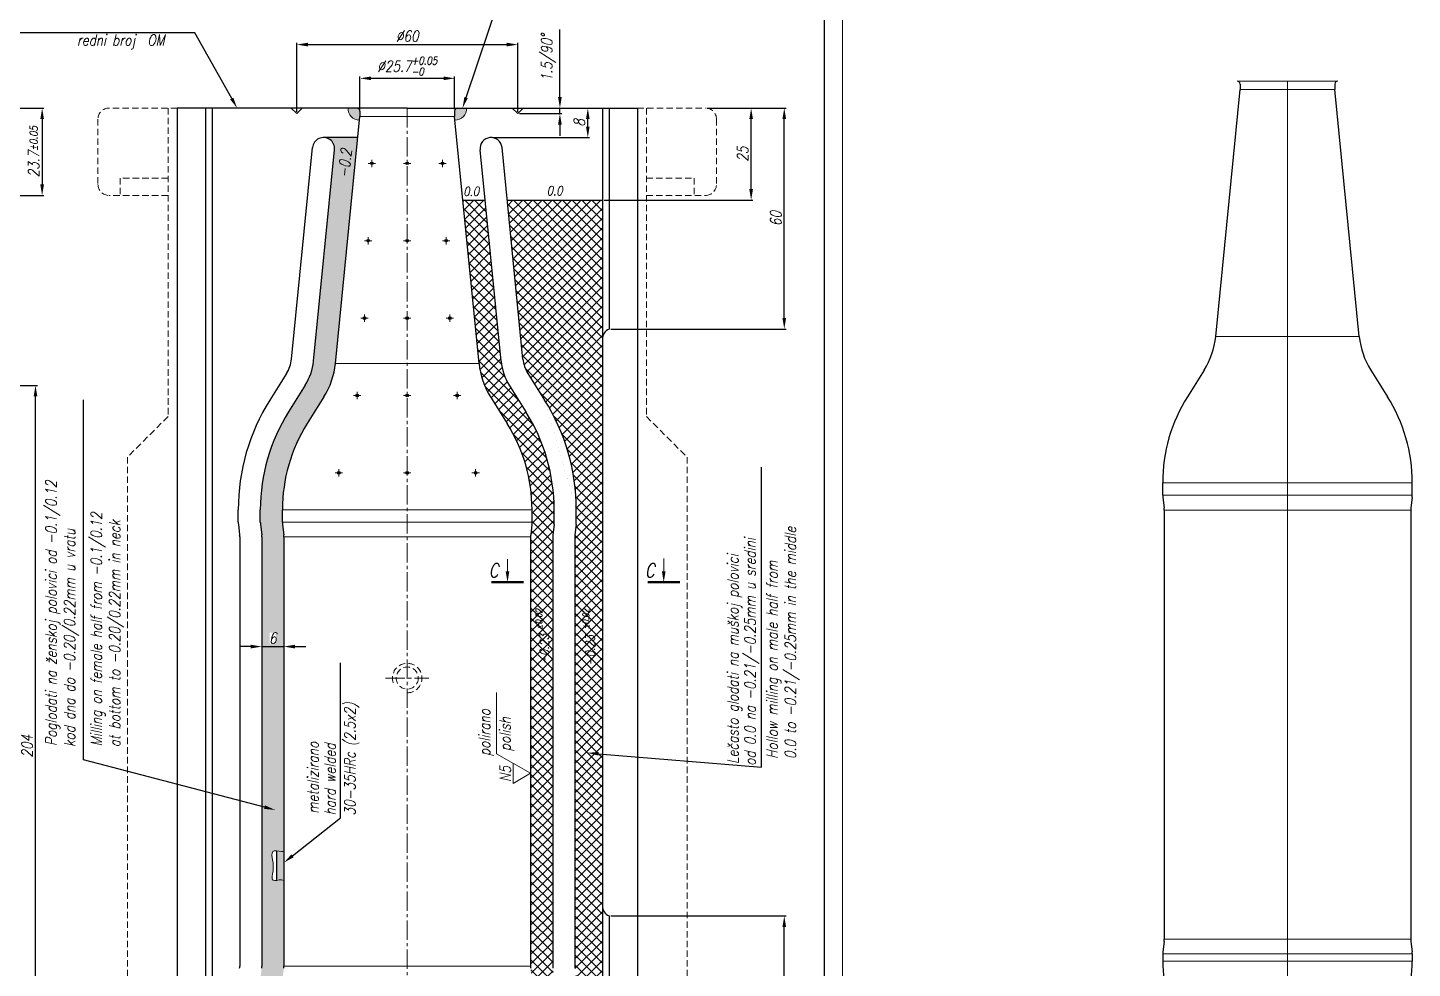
# Model space of a CAD drawing. Extents: x -409 to 586, y -170 to 506.
# Drawn here: x 210.2 to 586.2, y 46 to 301.3 of the extents above; entities that cross this region are included whole.
import ezdxf
from ezdxf import colors
from ezdxf.entities.mleader import LeaderData, LeaderLine
from ezdxf.math import Vec2, Vec3

# ---------------------------------------------------------------- set-up
doc = ezdxf.new("R2010")
doc.units = 0
doc.header["$LTSCALE"] = 7
doc.header["$MEASUREMENT"] = 0
doc.linetypes.add('CENTER2', pattern=[1.125, 0.75, -0.125, 0.125, -0.125])
doc.linetypes.add('HIDDEN', pattern=[0.375, 0.25, -0.125])
doc.layers.get('0').update_dxf_attribs({"linetype": 'CONTINUOUS', "lineweight": 15})
for name, color, linetype, lineweight in [('1', 1, 'CENTER2', 15), ('2', 2, 'HIDDEN', 15), ('3', 3, 'CONTINUOUS', 30), ('4', 5, 'CONTINUOUS', 50), ('8', 252, 'CONTINUOUS', 15), ('ENGLISH', 252, 'CONTINUOUS', 18)]:
    doc.layers.add(name, color=color, linetype=linetype, lineweight=lineweight)
doc.styles.add('ITALICT', font='ITALICT.shx', dxfattribs={"width": 0.8, "height": 3})
doc.styles.get("Standard").update_dxf_attribs({"font": 'isocp.shx', "height": 3})
doc.dimstyles.get("Standard").update_dxf_attribs({"dimtxt": 3, "dimasz": 3, "dimexe": 0.5, "dimexo": 0.5, "dimgap": 0.8, "dimtad": 1, "dimdsep": 46, "dimtxsty": 'ITALICT', "dimcen": 0.09, "dimazin": 2, "dimtfac": 1, "dimtmove": 0, "dimatfit": 3, "dimfxl": 1, "dimtolj": 1, "dimtzin": 0, "dimarcsym": 0})
doc.dimstyles.new('Standard$0', dxfattribs={"dimtxt": 3, "dimasz": 3, "dimexe": 0.5, "dimexo": 0.5, "dimgap": 0.8, "dimtad": 1, "dimdsep": 46, "dimtxsty": 'ITALICT', "dimcen": 0.09, "dimazin": 2, "dimtfac": 1, "dimtmove": 0, "dimatfit": 3, "dimfxl": 1, "dimtolj": 1, "dimtzin": 0, "dimarcsym": 0})

# ---------------------------------------------------------------- blocks, each defined once
blk = doc.blocks.new('*D11')
at = {"color": 0, "linetype": 'ByBlock', "lineweight": -2, "transparency": 16777216}
for p, q in [((300.41, 279.17), (300.41, 288.05)), ((303.41, 287.55), (323.11, 287.55)), ((326.11, 279.17), (326.11, 288.05))]:
    blk.add_line(p, q, dxfattribs=at)
at = {"color": 0, "transparency": 16777216}
for points in [[(303.41, 288.05), (303.41, 287.05), (300.41, 287.55)], [(323.11, 288.05), (323.11, 287.05), (326.11, 287.55)]]:
    blk.add_solid(points, dxfattribs=at)
at = {"color": 0, "transparency": 16777216, "insert": (313.26, 290.83), "char_height": 3, "attachment_point": 5, "style": 'ITALICT'}
blk.add_mtext('\\A1;%%c25.7{}{\\H0.71x;\\C3;\\S+0.05^ -0;}', dxfattribs=at)
blk = doc.blocks.new('*D22')
at = {"color": 0, "lineweight": -2, "transparency": 16777216}
for p, q in [((161.23, 279.47), (214.6, 279.47)), ((214.1, 276.47), (214.1, 258.77)), ((161.23, 255.77), (214.6, 255.77))]:
    blk.add_line(p, q, dxfattribs=at)
at = {"color": 0, "transparency": 16777216}
for points in [[(213.6, 276.47), (214.6, 276.47), (214.1, 279.47)], [(213.6, 258.77), (214.6, 258.77), (214.1, 255.77)]]:
    blk.add_solid(points, dxfattribs=at)
at = {"color": 0, "transparency": 16777216, "insert": (211.8, 267.62), "char_height": 3, "attachment_point": 5, "rotation": 90, "style": 'ITALICT'}
blk.add_mtext('\\A1;23.7{}{\\H0.71x;\\C3;%%p0.05}', dxfattribs=at)
blk = doc.blocks.new('*D35')
at = {"color": 0, "lineweight": -2, "transparency": 16777216}
for p, q in [((283.26, 278.47), (283.26, 297.21)), ((343.26, 278.47), (343.26, 297.21)), ((286.26, 296.71), (340.26, 296.71))]:
    blk.add_line(p, q, dxfattribs=at)
at = {"color": 0, "transparency": 16777216}
for points in [[(286.26, 297.21), (286.26, 296.21), (283.26, 296.71)], [(340.26, 297.21), (340.26, 296.21), (343.26, 296.71)]]:
    blk.add_solid(points, dxfattribs=at)
at = {"color": 0, "transparency": 16777216, "insert": (313.26, 299.01), "char_height": 3, "attachment_point": 5, "style": 'ITALICT'}
blk.add_mtext('\\A1;%%c60', dxfattribs=at)
blk = doc.blocks.new('*D36')
at = {"color": 0, "lineweight": -2, "transparency": 16777216}
for p, q in [((354.72, 282.47), (354.72, 300.78)), ((354.72, 277.97), (354.72, 279.47)), ((343.76, 277.97), (355.22, 277.97)), ((354.72, 274.97), (354.72, 271.97))]:
    blk.add_line(p, q, dxfattribs=at)
at = {"color": 0, "transparency": 16777216}
for points in [[(354.22, 282.47), (355.22, 282.47), (354.72, 279.47)], [(354.22, 274.97), (355.22, 274.97), (354.72, 277.97)]]:
    blk.add_solid(points, dxfattribs=at)
at = {"color": 0, "transparency": 16777216, "insert": (351.63, 293.13), "char_height": 3, "attachment_point": 5, "rotation": 90, "style": 'ITALICT'}
blk.add_mtext('\\A1;1.5/90%%D', dxfattribs=at)
blk = doc.blocks.new('*D37')
at = {"color": 0, "lineweight": -2, "transparency": 16777216}
for p, q in [((362.8, 279.47), (362.8, 279.47)), ((362.3, 274.47), (362.3, 276.47)), ((336.51, 271.47), (362.8, 271.47))]:
    blk.add_line(p, q, dxfattribs=at)
at = {"color": 0, "transparency": 16777216}
for points in [[(362.8, 276.47), (361.8, 276.47), (362.3, 279.47)], [(361.8, 274.47), (362.8, 274.47), (362.3, 271.47)]]:
    blk.add_solid(points, dxfattribs=at)
at = {"color": 0, "transparency": 16777216, "insert": (360, 275.47), "char_height": 3, "attachment_point": 5, "rotation": 90, "style": 'ITALICT'}
blk.add_mtext('\\A1;8', dxfattribs=at)
blk = doc.blocks.new('*D40')
at = {"color": 0, "lineweight": -2, "transparency": 16777216}
for p, q in [((394.76, 279.47), (416.16, 279.47)), ((415.66, 222.47), (415.66, 276.47)), ((368.58, 219.47), (416.16, 219.47))]:
    blk.add_line(p, q, dxfattribs=at)
at = {"color": 0, "transparency": 16777216}
for points in [[(415.16, 276.47), (416.16, 276.47), (415.66, 279.47)], [(415.16, 222.47), (416.16, 222.47), (415.66, 219.47)]]:
    blk.add_solid(points, dxfattribs=at)
at = {"color": 0, "transparency": 16777216, "insert": (413.36, 249.47), "char_height": 3, "attachment_point": 5, "rotation": 90, "style": 'ITALICT'}
blk.add_mtext('\\A1;60', dxfattribs=at)
blk = doc.blocks.new('*D41')
at = {"color": 0, "lineweight": -2, "transparency": 16777216}
for p, q in [((368.58, 60.22), (416.16, 60.22)), ((415.66, 3.22), (415.66, 57.22)), ((386.76, 0.22), (416.16, 0.22))]:
    blk.add_line(p, q, dxfattribs=at)
at = {"color": 0, "transparency": 16777216}
for points in [[(416.16, 57.22), (415.16, 57.22), (415.66, 60.22)], [(415.16, 3.22), (416.16, 3.22), (415.66, 0.22)]]:
    blk.add_solid(points, dxfattribs=at)
at = {"color": 0, "transparency": 16777216, "insert": (413.36, 27.72), "char_height": 3, "attachment_point": 5, "rotation": 90, "style": 'ITALICT'}
blk.add_mtext('\\A1;60', dxfattribs=at)
blk = doc.blocks.new('*D93')
at = {"color": 0, "lineweight": -2, "transparency": 16777216}
for p, q in [((148.23, 204.22), (212.8, 204.22)), ((212.3, 3.22), (212.3, 201.22)), ((147.38, 0.22), (212.8, 0.22))]:
    blk.add_line(p, q, dxfattribs=at)
at = {"color": 0, "transparency": 16777216}
for points in [[(212.8, 201.22), (211.8, 201.22), (212.3, 204.22)], [(211.8, 3.22), (212.8, 3.22), (212.3, 0.22)]]:
    blk.add_solid(points, dxfattribs=at)
at = {"color": 0, "transparency": 16777216, "insert": (210, 106.26), "char_height": 3, "attachment_point": 5, "rotation": 90, "style": 'ITALICT'}
blk.add_mtext('\\A1;204', dxfattribs=at)
blk = doc.blocks.new('*D94')
at = {"color": 0, "lineweight": -2, "transparency": 16777216}
for p, q in [((394.76, 279.47), (407.16, 279.47)), ((406.66, 257.47), (406.66, 276.47)), ((366.76, 254.47), (407.16, 254.47))]:
    blk.add_line(p, q, dxfattribs=at)
at = {"color": 0, "transparency": 16777216}
for points in [[(406.16, 276.47), (407.16, 276.47), (406.66, 279.47)], [(406.16, 257.47), (407.16, 257.47), (406.66, 254.47)]]:
    blk.add_solid(points, dxfattribs=at)
at = {"color": 0, "transparency": 16777216, "insert": (404.36, 266.97), "char_height": 3, "attachment_point": 5, "rotation": 90, "style": 'ITALICT'}
blk.add_mtext('\\A1;25', dxfattribs=at)
blk = doc.blocks.new('A$C06FE1C3C')
for p, q in [((-9.22, 5.32), (-9.22, 21.93)), ((-9.22, 5.32), (0, 0)), ((-4.76, 2.75), (-4.76, -2.75)), ((-4.76, -2.75), (0, 0))]:
    blk.add_line(p, q)
at = {"style": 'ITALICT', "width": 0.8}
for s, p in [('polirano', (-11.02, 4.68)), ('N5', (-5.38, -2.36))]:
    blk.add_text(s, height=3, rotation=90, dxfattribs=at).set_placement(p)
at = {"layer": 'ENGLISH', "style": 'ITALICT', "width": 0.8}
blk.add_text('polish', height=3, rotation=90, dxfattribs=at).set_placement((-5.45, 6.02))
blk = doc.blocks.new('*D138')
at = {"color": 0, "lineweight": -2, "transparency": 16777216}
for p, q in [((270.76, 133.31), (267.76, 133.31)), ((273.76, 133.81), (273.76, 133.81)), ((273.76, 133.31), (279.76, 133.31)), ((279.76, 133.81), (279.76, 133.81)), ((282.76, 133.31), (285.76, 133.31))]:
    blk.add_line(p, q, dxfattribs=at)
at = {"color": 0, "transparency": 16777216}
for points in [[(270.76, 132.81), (270.76, 133.81), (273.76, 133.31)], [(282.76, 133.81), (282.76, 132.81), (279.76, 133.31)]]:
    blk.add_solid(points, dxfattribs=at)
at = {"color": 0, "transparency": 16777216, "insert": (276.76, 135.61), "char_height": 3, "attachment_point": 5, "style": 'ITALICT'}
blk.add_mtext('\\A1;6', dxfattribs=at)

msp = doc.modelspace()

# ---------------------------------------------------------------- hatches: boundary and pattern name
h = msp.add_hatch(color=256)
edge = h.paths.add_edge_path()
edge.add_line((300.3137, 276.2373), (300.4061, 277.1683))
edge.add_line((300.4061, 277.1683), (300.4061, 278.6683))
edge.add_arc((299.6061, 278.6683), 0.8, 0, 90)
edge.add_line((299.6061, 279.4683), (297.1809, 279.4683))
edge.add_arc((300.1718, 279.2339), 3, 175.520359, 272.711364)
h.paths.add_polyline_path([(326.9061, 279.4683, 0.41421356), (326.1061, 278.6683), (326.1061, 277.1683), (326.1985, 276.2373, 0.45147007), (329.3312, 279.4683)])
h = msp.add_hatch(color=256)
edge = h.paths.add_edge_path()
edge.add_line((279.7561, 69.8344), (279.7561, 77.7421))
edge.add_spline(control_points=[(279.7561, 77.7421), (279.5611, 77.7169), (278.9289, 77.6788), (278.194, 77.8096), (277.7561, 77.8443)], knot_values=[12.8853556, 12.8853556, 12.8853556, 12.8853556, 13.45474705, 14.65990577, 14.65990577, 14.65990577, 14.65990577], degree=3, periodic=0)
edge.add_line((277.7561, 77.8443), (277.7561, 69.8433))
edge.add_spline(control_points=[(277.7561, 69.8433), (278.1991, 69.9087), (278.9613, 70.0756), (279.5654, 69.9118), (279.7561, 69.8344)], knot_values=[0.99861817, 0.99861817, 0.99861817, 0.99861817, 2.23042875, 2.84692446, 2.84692446, 2.84692446, 2.84692446], degree=3, periodic=0)
edge = h.paths.add_edge_path(flags=16)
edge.add_arc((278.8942, 73.9853), 0.6095, 0, 180)
edge.add_arc((278.8942, 73.9853), 0.6095, 180, 360)
h.paths.add_polyline_path([(279.5037, 73.9853, 1), (278.2847, 73.9853, 1)], flags=16)
at = {"layer": '8'}
h = msp.add_hatch(dxfattribs=at)
h.set_pattern_fill('DOTS', color=256, scale=15, angle=45, style=0)
edge = h.paths.add_edge_path()
edge.add_line((279.7561, 53.5834), (273.7561, 50.0758))
edge.add_line((273.7561, 50.0758), (273.7561, 46.5683))
edge.add_arc((268.7561, 46.5683), 5, 353.322504, 360, ccw=False)
edge.add_line((273.7222, 45.9869), (273.39, 43.1497))
edge.add_arc((278.3561, 42.5683), 5, 173.322504, 180)
edge.add_line((273.3561, 42.5683), (273.3561, 27.9385))
edge.add_line((273.3561, 27.9385), (278.037, 29.6422))
edge.add_arc((280.8561, 30.6683), 3, 104.658808, 200.00002, ccw=False)
edge.add_arc((312.7761, 40.5683), 33.42, 180, 192.08632, ccw=False)
edge.add_line((279.3561, 40.5683), (279.3561, 42.5683))
edge.add_arc((284.3561, 42.5683), 5, 173.322504, 180, ccw=False)
edge.add_line((279.39, 43.1497), (279.7222, 45.9869))
edge.add_arc((274.7561, 46.5683), 5, 353.322504, 360)
edge.add_line((279.7561, 46.5683), (279.7561, 53.5834))
edge = h.paths.add_edge_path()
edge.add_line((273.7561, 50.0758), (279.7561, 53.5834))
edge.add_line((279.7561, 53.5834), (279.7561, 69.8344))
edge.add_spline(control_points=[(279.7561, 69.8344), (279.5654, 69.9118), (278.9613, 70.0756), (278.1991, 69.9087), (277.7561, 69.8433)], knot_values=[0.99861817, 0.99861817, 0.99861817, 0.99861817, 1.61511388, 2.84692446, 2.84692446, 2.84692446, 2.84692446], degree=3, periodic=0)
edge.add_spline(control_points=[(277.7561, 69.8433), (277.3658, 69.7856), (276.2473, 69.7125), (277.0402, 72.9206), (276.8272, 74.8556), (276.2409, 77.8229), (277.3178, 77.879), (277.7561, 77.8443)], knot_values=[2.84692446, 2.84692446, 2.84692446, 2.84692446, 3.93211904, 6.4187871, 9.43901689, 11.67917281, 12.8853556, 12.8853556, 12.8853556, 12.8853556], degree=3, periodic=0)
edge.add_spline(control_points=[(277.7561, 77.8443), (278.194, 77.8096), (278.9289, 77.6788), (279.5611, 77.7169), (279.7561, 77.7421)], knot_values=[12.8853556, 12.8853556, 12.8853556, 12.8853556, 14.09051432, 14.65990577, 14.65990577, 14.65990577, 14.65990577], degree=3, periodic=0)
edge.add_line((279.7561, 77.7421), (279.7561, 138.6778))
edge.add_line((279.7561, 138.6778), (273.7561, 139.0058))
edge.add_line((273.7561, 139.0058), (273.7561, 89.9243))
edge.add_line((273.7561, 89.9243), (273.7561, 50.0758))
h.paths.add_polyline_path([(279.7561, 163.0683, 0.02914432), (279.7222, 163.6497), (279.39, 166.4869, -0.02914432), (279.3561, 167.0683), (279.3561, 170.4683, -0.14124183), (286.0909, 193.834), (290.6371, 201.0652, 0.11609871), (293.7561, 210.1683), (299.8403, 271.4683), (290.4983, 271.4683, -0.44349535), (293.4837, 268.1719), (287.7854, 210.7609, -0.11609871), (285.5576, 204.2587), (281.0113, 197.0275, 0.14124183), (273.3561, 170.4683), (273.3561, 167.0683, 0.02914432), (273.39, 166.4869), (273.7222, 163.6497, -0.02914432), (273.7561, 163.0683), (273.7561, 139.0058), (279.7561, 138.6778)])
h.paths.add_polyline_path([(275.1489, 138.6054), (278.3632, 138.6054), (278.3632, 132.6054), (275.1489, 132.6054)], flags=24)
h.paths.add_polyline_path([(293.616, 260.3096), (294.6546, 269.9825), (299.1288, 269.5021), (298.0903, 259.8292)], flags=24)
h.paths.add_polyline_path([(273.9307, 31.5102), (273.9307, 40.8959), (278.4307, 40.8959), (278.4307, 31.5102)], flags=24)
h.paths.add_polyline_path([(275.1489, 138.6054), (278.3632, 138.6054), (278.3632, 132.6054), (275.1489, 132.6054)], flags=24)
h.paths.add_polyline_path([(277.6132, 134.1054), (275.8989, 134.1054), (275.8989, 137.1054), (277.6132, 137.1054)], flags=0)
h = msp.add_hatch(dxfattribs=at)
h.set_pattern_fill('ANSI37', color=256, scale=15, angle=90, style=0)
edge = h.paths.add_edge_path()
edge.add_line((366.2561, 62.9764), (366.2561, 104.1273))
edge.add_line((366.2561, 104.1273), (366.2561, 216.7101))
edge.add_line((366.2561, 216.7101), (366.2561, 254.4683))
edge.add_line((366.2561, 254.4683), (340.4181, 254.4683))
edge.add_line((340.4181, 254.4683), (344.6974, 211.3535))
edge.add_arc((353.6534, 212.2424), 9, 185.668255, 212.157529)
edge.add_line((346.0341, 207.4522), (350.5803, 200.221))
edge.add_arc((303.2561, 170.4683), 55.9, 0, 32.157529, ccw=False)
edge.add_line((359.1561, 170.4683), (359.1561, 167.0683))
edge.add_arc((354.1561, 167.0683), 5, 353.322504, 360, ccw=False)
edge.add_line((359.1222, 166.4869), (358.79, 163.6497))
edge.add_arc((363.7561, 163.0683), 5, 173.322504, 180)
edge.add_line((358.7561, 163.0683), (358.7561, 46.5683))
edge.add_arc((363.7561, 46.5683), 5, 180, 186.677496)
edge.add_line((358.79, 45.9869), (359.1222, 43.1497))
edge.add_arc((354.1561, 42.5683), 5, 0, 6.677496, ccw=False)
edge.add_line((359.1561, 42.5683), (359.1561, 35.2183))
edge.add_line((359.1561, 35.2183), (366.2561, 35.2183))
edge.add_line((366.2561, 35.2183), (366.2561, 62.9764))
h.paths.add_polyline_path([(346.7561, 98.9103), (346.7561, 46.5683, 0.02914432), (346.79, 45.9869), (347.1222, 43.1497, -0.02914432), (347.1561, 42.5683), (347.1561, 40.5683, -0.04021554), (346.7251, 35.2183), (353.1561, 35.2183), (353.1561, 42.5683, 0.02914432), (353.1222, 43.1497), (352.79, 45.9869, -0.02914432), (352.7561, 46.5683), (352.7561, 163.0683, -0.02914432), (352.79, 163.6497), (353.1222, 166.4869, 0.02914432), (353.1561, 167.0683), (353.1561, 170.4683, 0.14124183), (345.5008, 197.0275), (340.9546, 204.2587, -0.11609871), (338.7267, 210.7609), (334.3886, 254.4683), (328.3591, 254.4683), (332.7561, 210.1683, 0.11609871), (335.875, 201.0652), (340.4213, 193.834, -0.14124183), (347.1561, 170.4683), (347.1561, 167.0683, -0.02914432), (347.1222, 166.4869), (346.79, 163.6497, 0.02914432), (346.7561, 163.0683)])
h.paths.add_polyline_path([(347.7072, 138.0666), (347.7072, 145.4083), (350.3322, 145.4083), (350.3322, 138.0666)], flags=24)
h.paths.add_polyline_path([(348.6034, 128.1071), (348.6034, 138.2143), (352.3534, 138.2143), (352.3534, 128.1071)], flags=24)
h.paths.add_polyline_path([(360.4453, 138.0666), (360.4453, 145.4083), (363.0703, 145.4083), (363.0703, 138.0666)], flags=24)
h.paths.add_polyline_path([(361.0799, 127.7311), (361.0799, 137.8382), (364.8299, 137.8382), (364.8299, 127.7311)], flags=24)

# ---------------------------------------------------------------- linework, layer by layer
for p, q in [((431.4997, 506.465), (431.4997, -94.1371)), ((340.4873, 153.649), (340.4873, 157.0723)), ((382.9205, 153.7559), (382.9205, 157.1792))]:
    msp.add_line(p, q)
for centre, start, end in [((300.1718, 279.2339), 175.520359, 272.711364), ((326.3404, 279.2339), 267.288636, 4.479641)]:
    msp.add_arc(centre, 3, start, end)
msp.add_open_spline([(279.7561, 69.8344), (279.5654, 69.9118), (278.6066, 70.1718), (276.0992, 69.113), (277.0402, 72.9206), (276.8272, 74.8556), (276.1316, 78.3759), (278.4991, 77.6529), (279.5611, 77.7169), (279.7561, 77.7421)], degree=3, knots=[0.99861817, 0.99861817, 0.99861817, 0.99861817, 1.61511388, 3.93211904, 6.4187871, 9.43901689, 11.67917281, 14.09051432, 14.65990577, 14.65990577, 14.65990577, 14.65990577])
for points in [[(340.9873, 153.7559), (339.9873, 153.7559), (340.4873, 150.7559)], [(383.4205, 153.7559), (382.4205, 153.7559), (382.9205, 150.7559)]]:
    msp.add_solid(points)
at = {"layer": '1'}
for p, q in [((313.2561, 279.4683), (313.2561, 0.2183)), ((302.673, 264.4683), (304.673, 264.4683)), ((303.673, 265.4683), (303.673, 263.4683)), ((312.2561, 264.4683), (314.2561, 264.4683)), ((323.8391, 264.4683), (321.8391, 264.4683)), ((322.8391, 265.4683), (322.8391, 263.4683)), ((302.673, 244.4683), (302.673, 242.4683)), ((323.8391, 244.4683), (323.8391, 242.4683)), ((301.673, 243.4683), (303.673, 243.4683)), ((312.2561, 243.4683), (314.2561, 243.4683)), ((324.8391, 243.4683), (322.8391, 243.4683)), ((300.673, 222.4683), (302.673, 222.4683)), ((301.673, 223.4683), (301.673, 221.4683)), ((312.2561, 222.4683), (314.2561, 222.4683)), ((325.8391, 222.4683), (323.8391, 222.4683)), ((324.8391, 223.4683), (324.8391, 221.4683)), ((298.673, 201.4683), (300.673, 201.4683)), ((299.673, 202.4683), (299.673, 200.4683)), ((312.2561, 201.4683), (314.2561, 201.4683)), ((327.8391, 201.4683), (325.8391, 201.4683)), ((326.8391, 202.4683), (326.8391, 200.4683)), ((294.673, 181.4683), (294.673, 179.4683)), ((331.8391, 181.4683), (331.8391, 179.4683)), ((293.673, 180.4683), (295.673, 180.4683)), ((312.2561, 180.4683), (314.2561, 180.4683)), ((332.8391, 180.4683), (330.8391, 180.4683)), ((307.3809, 124.7683), (319.1479, 124.7683))]:
    msp.add_line(p, q, dxfattribs=at)
at = {"layer": '2'}
for p, q in [((250.7561, 279.4683), (232.2561, 279.4683)), ((248.3061, 279.4683), (248.3061, 195.7683)), ((375.7561, 279.4683), (394.2561, 279.4683)), ((378.2061, 279.4683), (378.2061, 195.7683)), ((229.2561, 276.4683), (229.2561, 258.7683)), ((397.2561, 276.4683), (397.2561, 258.7683)), ((248.3061, 260.4683), (235.3061, 260.4683)), ((235.3061, 260.4683), (235.3061, 255.7683)), ((378.2061, 260.4683), (391.2061, 260.4683)), ((391.2061, 260.4683), (391.2061, 255.7683)), ((248.3061, 255.7683), (232.2561, 255.7683)), ((378.2061, 255.7683), (394.2561, 255.7683)), ((248.3061, 195.7683), (237.2561, 184.7183)), ((378.2061, 195.7683), (389.2561, 184.7183)), ((237.2561, 184.7183), (237.2561, 3.2183)), ((389.2561, 184.7183), (389.2561, 3.2183))]:
    msp.add_line(p, q, dxfattribs=at)
msp.add_circle((313.2561, 124.7683), 3, dxfattribs=at)
for centre, radius, start, end in [((232.2561, 276.4683), 3, 90, 180), ((394.2561, 276.4683), 3, 0, 90), ((232.2561, 258.7683), 3, 180, 270), ((394.2561, 258.7683), 3, 270, 0), ((313.2561, 124.7683), 4, 270, 206.70514)]:
    msp.add_arc(centre, radius, start, end, dxfattribs=at)
at = {"layer": '3'}
for p, q in [((426.4997, 501.465), (426.4997, -89.1371)), ((539.4797, 285.977), (539.4797, 284.477)), ((565.1797, 285.977), (565.1797, 284.477)), ((532.8297, 217.477), (539.4797, 284.477)), ((571.8297, 217.477), (565.1797, 284.477)), ((313.2561, 279.4683), (250.7561, 279.4683)), ((250.7561, 279.4683), (250.7561, 0.2183)), ((258.4362, 279.4683), (258.4362, 0.2183)), ((260.2561, 279.4683), (260.2561, 0.2183)), ((283.2561, 277.9683), (281.7561, 279.4683)), ((283.2561, 277.9683), (284.7561, 279.4683)), ((300.4061, 278.6683), (300.4061, 277.1683)), ((313.2561, 279.4683), (375.7561, 279.4683)), ((326.1061, 278.6683), (326.1061, 277.1683)), ((343.2561, 277.9683), (341.7561, 279.4683)), ((343.2561, 277.9683), (344.7561, 279.4683)), ((366.2561, 279.4683), (366.2561, 10.2183)), ((368.0759, 279.4683), (368.0759, 219.4683)), ((375.7561, 279.4683), (375.7561, 0.2183)), ((293.7561, 210.1683), (300.4061, 277.1683)), ((332.7561, 210.1683), (326.1061, 277.1683)), ((299.8403, 271.4683), (290.4983, 271.4683)), ((281.8148, 211.3535), (287.513, 268.7646)), ((287.7854, 210.7609), (293.4837, 268.1719)), ((338.7267, 210.7609), (333.0285, 268.1719)), ((344.6974, 211.3535), (338.9991, 268.7646)), ((328.3591, 254.4683), (334.3886, 254.4683)), ((340.4181, 254.4683), (366.2561, 254.4683)), ((280.478, 207.4522), (275.9318, 200.221)), ((346.0341, 207.4522), (350.5803, 200.221)), ((529.7107, 208.374), (525.1644, 201.1428)), ((574.9486, 208.374), (579.4949, 201.1428)), ((285.5576, 204.2587), (281.0113, 197.0275)), ((340.9546, 204.2587), (345.5008, 197.0275)), ((290.6371, 201.0652), (286.0909, 193.834)), ((335.875, 201.0652), (340.4213, 193.834)), ((518.4297, 174.377), (518.4297, 177.777)), ((586.2297, 174.377), (586.2297, 177.777)), ((518.4636, 173.7956), (518.7957, 170.9585)), ((586.1957, 173.7956), (585.8636, 170.9585)), ((267.3561, 167.0683), (267.3561, 170.4683)), ((273.3561, 167.0683), (273.3561, 170.4683)), ((279.3561, 167.0683), (279.3561, 170.4683)), ((347.1561, 167.0683), (347.1561, 170.4683)), ((353.1561, 167.0683), (353.1561, 170.4683)), ((359.1561, 167.0683), (359.1561, 170.4683)), ((518.8297, 170.377), (518.8297, 53.877)), ((585.8297, 170.377), (585.8297, 53.877)), ((267.39, 166.4869), (267.7222, 163.6497)), ((273.39, 166.4869), (273.7222, 163.6497)), ((279.39, 166.4869), (279.7222, 163.6497)), ((347.1222, 166.4869), (346.79, 163.6497)), ((353.1222, 166.4869), (352.79, 163.6497)), ((359.1222, 166.4869), (358.79, 163.6497)), ((267.7561, 163.0683), (267.7561, 46.5683)), ((273.7561, 163.0683), (273.7561, 46.5683)), ((279.7561, 163.0683), (279.7561, 46.5683)), ((346.7561, 163.0683), (346.7561, 46.5683)), ((352.7561, 163.0683), (352.7561, 46.5683)), ((358.7561, 163.0683), (358.7561, 46.5683)), ((277.7561, 77.8443), (277.7561, 69.8433)), ((368.0759, 60.2183), (368.0759, 10.2183)), ((518.7957, 53.2956), (518.4636, 50.4585)), ((585.8636, 53.2956), (586.1957, 50.4585)), ((518.4297, 49.877), (518.4297, 47.877)), ((586.2297, 49.877), (586.2297, 47.877))]:
    msp.add_line(p, q, dxfattribs=at)
for centre in [(303.673, 264.4683), (313.2561, 264.4683), (322.8391, 264.4683), (302.673, 243.4683), (313.2561, 243.4683), (323.8391, 243.4683), (301.673, 222.4683), (313.2561, 222.4683), (324.8391, 222.4683), (299.673, 201.4683), (313.2561, 201.4683), (326.8391, 201.4683), (294.673, 180.4683), (313.2561, 180.4683), (331.8391, 180.4683)]:
    msp.add_circle(centre, 0.35, dxfattribs=at)
for centre, radius, start, end in [((538.6797, 285.977), 0.8, 0, 90), ((565.9797, 285.977), 0.8, 90, 180), ((299.6061, 278.6683), 0.8, 0, 90), ((326.9061, 278.6683), 0.8, 90, 180), ((290.4983, 268.4683), 3, 354.331745, 174.331745), ((336.0138, 268.4683), 3, 5.668255, 185.668255), ((369.2561, 216.7101), 3, 113.16513, 180), ((511.9323, 219.5512), 21, 327.842471, 354.331745), ((592.727, 219.5512), 21, 185.668255, 212.157529), ((272.8588, 212.2424), 9, 327.842471, 354.331745), ((272.8588, 212.2424), 15, 327.842471, 354.331745), ((353.6534, 212.2424), 15, 185.668255, 212.157529), ((353.6534, 212.2424), 9, 185.668255, 212.157529), ((272.8588, 212.2424), 21, 327.842471, 354.331745), ((353.6534, 212.2424), 21, 185.668255, 212.157529), ((323.2561, 170.4683), 55.9, 147.842471, 180), ((303.2561, 170.4683), 55.9, 0, 32.157529), ((562.3297, 177.777), 43.9, 147.842471, 180), ((542.3297, 177.777), 43.9, 0, 32.157529), ((323.2561, 170.4683), 49.9, 147.842471, 180), ((303.2561, 170.4683), 49.9, 0, 32.157529), ((323.2561, 170.4683), 43.9, 147.842471, 180), ((303.2561, 170.4683), 43.9, 0, 32.157529), ((523.4297, 174.377), 5, 180, 186.677496), ((581.2297, 174.377), 5, 353.322504, 0), ((513.8297, 170.377), 5, 0, 6.677496), ((590.8297, 170.377), 5, 173.322504, 180), ((272.3561, 167.0683), 5, 180, 186.677496), ((278.3561, 167.0683), 5, 180, 186.677496), ((284.3561, 167.0683), 5, 180, 186.677496), ((342.1561, 167.0683), 5, 353.322504, 0), ((348.1561, 167.0683), 5, 353.322504, 0), ((354.1561, 167.0683), 5, 353.322504, 0), ((262.7561, 163.0683), 5, 0, 6.677496), ((268.7561, 163.0683), 5, 0, 6.677496), ((274.7561, 163.0683), 5, 0, 6.677496), ((351.7561, 163.0683), 5, 173.322504, 180), ((357.7561, 163.0683), 5, 173.322504, 180), ((363.7561, 163.0683), 5, 173.322504, 180), ((369.2561, 62.9764), 3, 180, 246.83487), ((513.8297, 53.877), 5, 353.322504, 0), ((590.8297, 53.877), 5, 180, 186.677496), ((523.4297, 49.877), 5, 173.322504, 180), ((581.2297, 49.877), 5, 0, 6.677496), ((262.7561, 46.5683), 5, 353.322504, 0), ((268.7561, 46.5683), 5, 353.322504, 0), ((274.7561, 46.5683), 5, 353.322504, 0), ((351.7561, 46.5683), 5, 180, 186.677496), ((357.7561, 46.5683), 5, 180, 186.677496), ((363.7561, 46.5683), 5, 180, 186.677496), ((551.8497, 47.877), 33.42, 180, 197.231296), ((552.8097, 47.877), 33.42, 342.768704, 0)]:
    msp.add_arc(centre, radius, start, end, dxfattribs=at)
at = {"layer": '4'}
for p, q in [((344.8426, 150.7559), (336.1321, 150.7559)), ((387.2758, 150.7559), (378.5653, 150.7559))]:
    msp.add_line(p, q, dxfattribs=at)
at = {"layer": '8'}
for p, q in [((552.3297, 286.777), (538.6797, 286.777)), ((552.3297, 286.777), (552.3297, 37.977)), ((552.3297, 286.777), (565.9797, 286.777)), ((539.4797, 284.477), (552.3297, 284.477)), ((565.1797, 284.477), (552.3297, 284.477)), ((300.4061, 277.1683), (313.2561, 277.1683)), ((326.1061, 277.1683), (313.2561, 277.1683)), ((552.3297, 217.477), (532.8297, 217.477)), ((552.3297, 217.477), (571.8297, 217.477)), ((313.2561, 210.1683), (293.7561, 210.1683)), ((313.2561, 210.1683), (332.7561, 210.1683)), ((552.3297, 177.777), (518.4297, 177.777)), ((552.3297, 177.777), (586.2297, 177.777)), ((552.3297, 174.377), (518.4297, 174.377)), ((552.3297, 174.377), (586.2297, 174.377)), ((313.2561, 170.4683), (279.3561, 170.4683)), ((313.2561, 170.4683), (347.1561, 170.4683)), ((552.3297, 170.377), (518.8297, 170.377)), ((552.3297, 170.377), (585.8297, 170.377)), ((313.2561, 167.0683), (279.3561, 167.0683)), ((313.2561, 167.0683), (347.1561, 167.0683)), ((313.2561, 163.0683), (279.7561, 163.0683)), ((313.2561, 163.0683), (346.7561, 163.0683)), ((552.3297, 53.877), (518.8297, 53.877)), ((552.3297, 53.877), (585.8297, 53.877)), ((552.3297, 49.877), (518.4297, 49.877)), ((552.3297, 49.877), (586.2297, 49.877)), ((313.2561, 46.5683), (279.7561, 46.5683)), ((313.2561, 46.5683), (346.7561, 46.5683)), ((552.3297, 47.877), (518.4297, 47.877)), ((552.3297, 47.877), (586.2297, 47.877))]:
    msp.add_line(p, q, dxfattribs=at)

# ---------------------------------------------------------------- block references
msp.add_blockref('A$C06FE1C3C', (346.7561, 98.9103))

# ---------------------------------------------------------------- texts
at = {"style": 'ITALICT', "width": 0.8}
for s, height, p in [('redni broj  OM', 3, (223.5444, 296.4469)), ('0.0', 2.5, (328.4965, 255.6328)), ('0.0', 2.5, (351.1515, 255.7867)), ('C', 3.75, (335.3467, 152.1119)), ('C', 3.75, (377.7799, 152.1119))]:
    msp.add_text(s, height=height, dxfattribs=at).set_placement(p)
for s, height, rotation, p in [('-0.2', 3, 83.87186, (297.4002, 260.4277)), ('Poglodati na ženskoj polovici od -0.1/0.12', 3, 90, (218.0356, 106.3508)), ('kod dna do -0.20/0.22mm u vratu', 3, 90, (223.0368, 106.0492)), ('Lečasto glodati na muškoj polovici', 3, 90, (403.2066, 101.4657)), ('od 0.0 na -0.21/-0.25mm u sredini', 3, 90, (407.8802, 100.9403)), (' %%p0.02', 1.75, 90, (349.8947, 137.0375)), (' %%p0.02', 1.75, 90, (362.6328, 137.0375)), ('-0.23', 2.5, 90, (351.7284, 128.5417)), ('-0.23', 2.5, 90, (364.2049, 128.1656)), ('30-35HRc (2.5x2)', 3, 90, (299.1949, 87.4649)), ('metalizirano', 3, 90, (289.1735, 87.9142))]:
    msp.add_text(s, height=height, rotation=rotation, dxfattribs=at).set_placement(p)
at = {"layer": 'ENGLISH', "style": 'ITALICT', "width": 0.8}
for s, p in [('Milling on female half from -0.1/0.12', (230.3001, 106.2571)), ('at bottom to -0.20/0.22mm in neck', (235.3014, 105.9555)), ('0.0 to -0.21/-0.25mm in the middle', (418.8353, 102.7654)), ('Hollow milling on male half from', (413.8541, 102.8342)), ('hard welded', (293.7891, 87.4649))]:
    msp.add_text(s, height=3, rotation=90, dxfattribs=at).set_placement(p)

# ---------------------------------------------------------------- dimensions: what is measured, and where the dimension line sits
dim = msp.add_linear_dim(base=(343.2561, 296.7085), p1=(283.2561, 277.9683), p2=(343.2561, 277.9683), text='%%c<>', dimstyle='Standard')
dim.commit()
dim.dimension.update_dxf_attribs({"geometry": '*D35', "text_midpoint": (313.2561, 299.0085)})
dim = msp.add_linear_dim(base=(354.7207, 279.4683), p1=(343.2561, 277.9683), p2=(354.7207, 279.4683), angle=90, text='<>/90%%D', dimstyle='Standard')
dim.commit()
dim.dimension.update_dxf_attribs({"geometry": '*D36', "text_midpoint": (351.635, 293.1254)})
dim = msp.add_linear_dim(base=(326.1061, 287.5477), p1=(300.4061, 278.6683), p2=(326.1061, 278.6683), text='<>{}{\\H0.71x;\\C3;\\S+0.05^ -0;}', dimstyle='Standard', override={"dimpost": '%%c<>', "dimtp": 0.05, "dimfxl": 1.5, "dimtzin": 8, "dimarcsym": 1})
dim.commit()
dim.dimension.update_dxf_attribs({"geometry": '*D11', "text_midpoint": (313.2561, 290.8327)})
dim = msp.add_linear_dim(base=(214.1032, 255.7683), p1=(160.7259, 279.4683), p2=(160.7259, 255.7683), angle=90, text='<>{}{\\H0.71x;\\C3;%%p0.05}', dimstyle='Standard', override={"dimtp": 0.05, "dimtm": 0.05, "dimtmove": 0})
dim.commit()
dim.dimension.update_dxf_attribs({"geometry": '*D22', "text_midpoint": (214.1032, 267.6183), "dimtype": 160})
dim = msp.add_linear_dim(base=(362.2996, 279.4683), p1=(336.0138, 271.4683), p2=(362.2996, 279.4683), angle=90, dimstyle='Standard')
dim.commit()
dim.dimension.update_dxf_attribs({"geometry": '*D37', "text_midpoint": (359.9996, 275.4683)})
dim = msp.add_linear_dim(base=(406.658, 279.4683), p1=(366.2561, 254.4683), p2=(394.2561, 279.4683), angle=90, dimstyle='Standard', override={"dimtmove": 0})
dim.commit()
dim.dimension.update_dxf_attribs({"geometry": '*D94', "text_midpoint": (404.358, 266.9683)})
for base, p1, p2, picture, middle in [((415.658, 279.4683), (368.0759, 219.4683), (394.2561, 279.4683), '*D40', (415.658, 249.4683)), ((212.3002, 204.2183), (146.8759, 0.2183), (147.7259, 204.2183), '*D93', (212.3002, 106.2554)), ((415.658, 60.2183), (386.2561, 0.2183), (368.0759, 60.2183), '*D41', (415.658, 27.7183))]:
    dim = msp.add_linear_dim(base=base, p1=p1, p2=p2, angle=90, dimstyle='Standard', override={"dimtmove": 0})
    dim.commit()
    dim.dimension.update_dxf_attribs({"geometry": picture, "text_midpoint": middle, "dimtype": 160})
dim = msp.add_linear_dim(base=(279.7561, 133.3054), p1=(273.7561, 133.3054), p2=(279.7561, 133.3054), dimstyle='Standard$0')
dim.commit()
dim.dimension.update_dxf_attribs({"geometry": '*D138', "text_midpoint": (276.7561, 135.6054)})

# ---------------------------------------------------------------- leaders
ml = msp.add_multileader_mtext('Standard')
ml.set_content('', color=256)
ml.set_leader_properties()
ml.build(insert=Vec2(0, 0))
ml.multileader.update_dxf_attribs({"text_right_attachment_type": 6, "dogleg_length": 0.36, "arrow_head_size": 3})
ctx = ml.context
ctx.base_point, ctx.arrow_head_size, ctx.plane_origin = Vec3(367.0341, 312.5005), 3, Vec3(306.0187, 260.5083)
ctx.right_attachment, ctx.attachment_type = 6, 2
notes = []
notes.append((ctx, [(0, (1, 1, 0), (339.4532, 312.5005), (1, 0), 27.5809, [(0, [(328.273, 279.4683)], 0, [])])]))
ctx.mtext.insert, ctx.mtext.flow_direction = Vec3(369.0341, 314.5005), 5
ml = msp.add_multileader_mtext('Standard')
ml.set_content('', color=256)
ml.set_leader_properties()
ml.build(insert=Vec2(0, 0))
ml.multileader.update_dxf_attribs({"text_right_attachment_type": 6, "dogleg_length": 0.36, "arrow_head_size": 3})
ctx = ml.context
ctx.base_point, ctx.arrow_head_size, ctx.plane_origin = Vec3(196.2305, 301.8974), 3, Vec3(289.0383, 247.9051)
ctx.right_attachment, ctx.text_align_type, ctx.attachment_type = 6, 2, 2
notes.append((ctx, [(0, (1, 1, 0), (255.6038, 299.8974), (-1, 0), 55.3733, [(0, [(267.0516, 279.4683)], 0, [])])]))
ctx.mtext.insert, ctx.mtext.alignment, ctx.mtext.flow_direction = Vec3(198.2305, 303.8974), 3, 5
ml = msp.add_multileader_mtext('Standard')
ml.set_content('', color=256)
ml.set_leader_properties()
ml.build(insert=Vec2(0, 0))
ml.multileader.update_dxf_attribs({"text_right_attachment_type": 6, "dogleg_length": 0.36, "arrow_head_size": 3})
ctx = ml.context
ctx.base_point, ctx.arrow_head_size, ctx.plane_origin, ctx.plane_x_axis, ctx.plane_y_axis = Vec3(225.3593, 202.2664), 3, Vec3(169.367, 69.1371), Vec3(0, -1), Vec3(1, 0)
ctx.right_attachment, ctx.text_align_type, ctx.attachment_type = 6, 2, 2
notes.append((ctx, [(0, (1, 1, 0), (225.3593, 102.5716), (0, 1), 95.6949, [(0, [(277.4076, 88.97)], 0, [])])]))
ctx.mtext.insert, ctx.mtext.text_direction, ctx.mtext.rotation, ctx.mtext.alignment, ctx.mtext.flow_direction = Vec3(225.3593, 200.2664), Vec3(0, -1), 4.71238898, 3, 5
ml = msp.add_multileader_mtext('Standard')
ml.set_content('', color=256)
ml.set_leader_properties()
ml.build(insert=Vec2(0, 0))
ml.multileader.update_dxf_attribs({"text_right_attachment_type": 6, "dogleg_length": 0.36, "arrow_head_size": 3})
ctx = ml.context
ctx.base_point, ctx.arrow_head_size, ctx.plane_origin, ctx.plane_x_axis, ctx.plane_y_axis = Vec3(411.502, 183.9787), 3, Vec3(357.5097, 67.1283), Vec3(0, -1), Vec3(1, 0)
ctx.right_attachment, ctx.text_align_type, ctx.attachment_type = 6, 2, 2
notes.append((ctx, [(0, (1, 1, 0), (409.502, 100.5628), (0, 1), 79.416, [(0, [(362.2139, 104.4605)], 0, [])])]))
ctx.mtext.insert, ctx.mtext.text_direction, ctx.mtext.rotation, ctx.mtext.alignment, ctx.mtext.flow_direction = Vec3(413.502, 181.9787), Vec3(0, -1), 4.71238898, 3, 5
ml = msp.add_multileader_mtext('Standard')
ml.set_content('', color=256)
ml.set_leader_properties()
ml.build(insert=Vec2(0, 0))
ml.multileader.update_dxf_attribs({"text_right_attachment_type": 6, "dogleg_length": 0.36, "arrow_head_size": 3})
ctx = ml.context
ctx.base_point, ctx.arrow_head_size, ctx.plane_origin, ctx.plane_x_axis, ctx.plane_y_axis = Vec3(295.1011, 130.8761), 3, Vec3(243.1088, 53.3861), Vec3(0, -1), Vec3(1, 0)
ctx.right_attachment, ctx.text_align_type, ctx.attachment_type = 6, 2, 2
notes.append((ctx, [(0, (1, 1, 0), (295.1011, 86.8206), (0, 1), 40.0555, [(0, [(279.7561, 74.6624)], 0, [])])]))
ctx.mtext.insert, ctx.mtext.text_direction, ctx.mtext.rotation, ctx.mtext.alignment, ctx.mtext.flow_direction = Vec3(295.1011, 128.8761), Vec3(0, -1), 4.71238898, 3, 5
for ctx, leaders in notes:
    for number, flags, end, landing, length, lines in leaders:
        leader = LeaderData()
        leader.index, (leader.has_last_leader_line, leader.has_dogleg_vector, leader.attachment_direction) = number, flags
        leader.last_leader_point, leader.dogleg_vector, leader.dogleg_length = Vec3(end), Vec3(landing), length
        for number, points, colour, breaks in lines:
            line = LeaderLine()
            line.index, line.vertices, line.color, line.breaks = number, Vec3.list(points), colors.encode_raw_color(colour), breaks
            leader.lines.append(line)
        ctx.leaders.append(leader)

doc.saveas('drawing.dxf')
